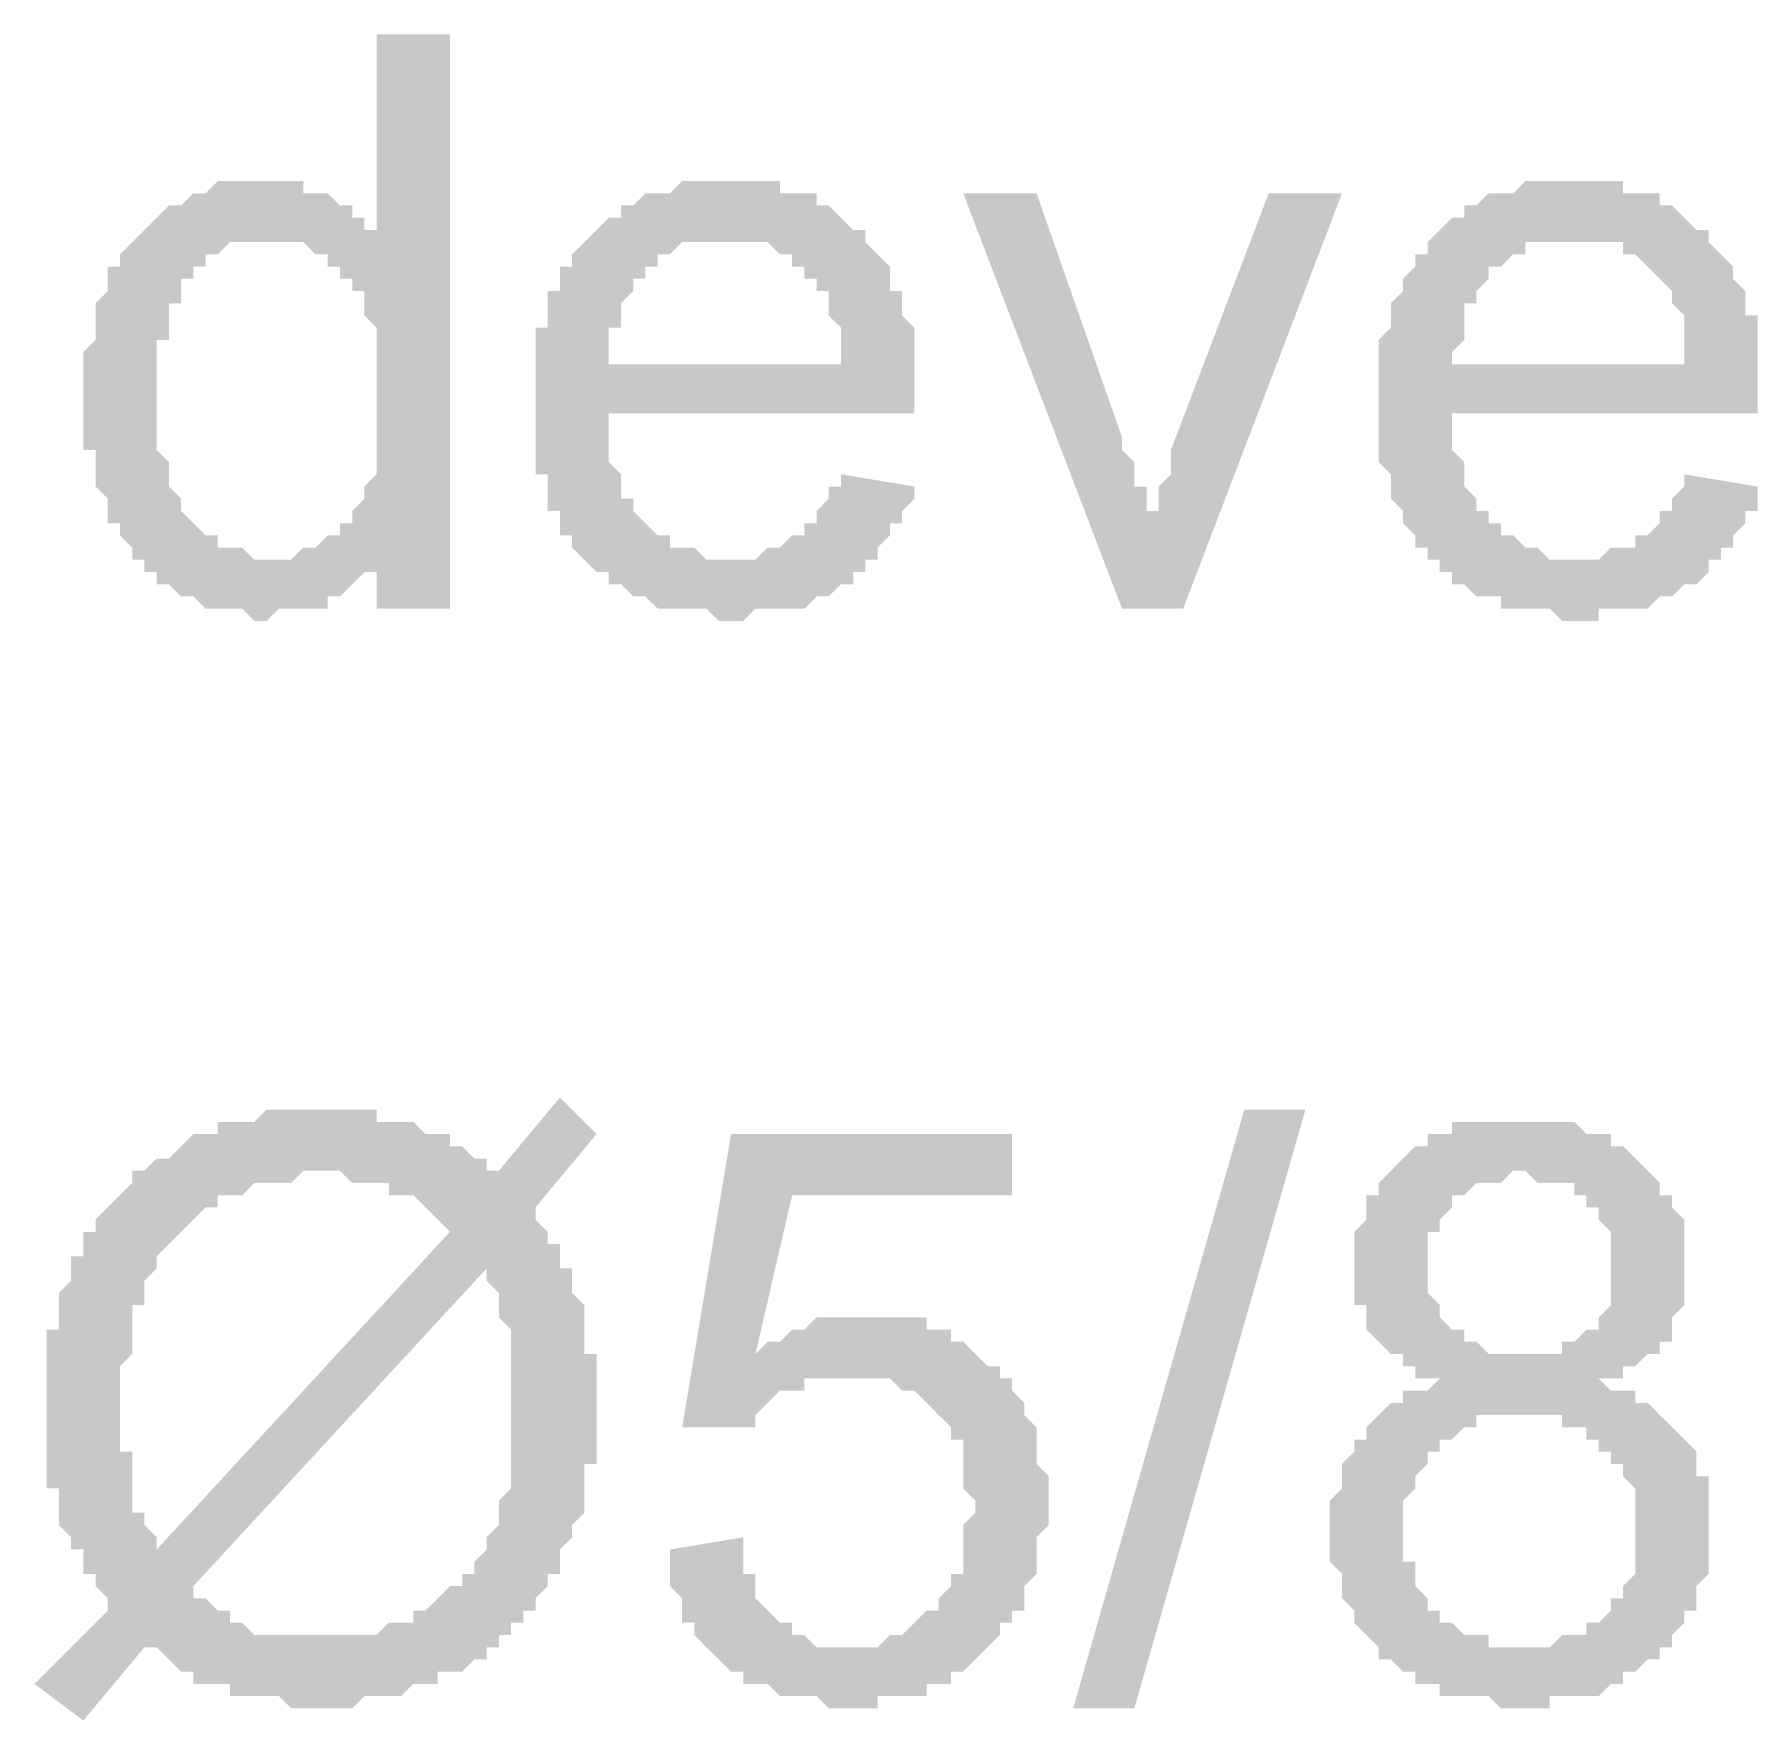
# Model space of a CAD drawing. Header units: millimetres. Extents: x 3949 to 6216, y -1987 to -943.
# Drawn here: x 4981 to 4987.88, y -1678.81 to -1672.07 of the extents above; entities that cross this region are included whole.
import ezdxf

# ---------------------------------------------------------------- set-up
doc = ezdxf.new("R2010")
doc.units = ezdxf.units.MM
doc.layers.add('PADRÃO DE ENTRADA', color=7, linetype='Continuous', lineweight=0)

msp = doc.modelspace()

# ---------------------------------------------------------------- hatches: boundary and pattern name
at = {"layer": 'PADRÃO DE ENTRADA', "transparency": 33554559}
h = msp.add_hatch(color=7, dxfattribs=at)
h.paths.add_polyline_path([(4982.3674, -1674.3641), (4982.3674, -1674.12), (4982.3674, -1674.1688), (4982.3674, -1674.2177), (4982.3186, -1674.2177), (4982.3186, -1674.2177), (4982.2697, -1674.2665), (4982.2697, -1674.2665), (4982.2209, -1674.3153), (4982.2209, -1674.3153), (4982.1721, -1674.3153), (4982.1721, -1674.3641), (4982.1233, -1674.3641), (4982.1233, -1674.3641), (4982.0745, -1674.3641), (4982.0256, -1674.3641), (4982.0256, -1674.3641), (4981.9768, -1674.3641), (4981.928, -1674.4129), (4981.928, -1674.4129), (4981.8792, -1674.4129), (4981.8304, -1674.3641), (4981.8304, -1674.3641), (4981.7815, -1674.3641), (4981.7815, -1674.3641), (4981.7327, -1674.3641), (4981.6839, -1674.3641), (4981.6839, -1674.3641), (4981.6351, -1674.3153), (4981.6351, -1674.3153), (4981.5863, -1674.3153), (4981.5374, -1674.2665), (4981.5374, -1674.2665), (4981.5374, -1674.2665), (4981.4886, -1674.2665), (4981.4886, -1674.2177), (4981.4398, -1674.2177), (4981.4398, -1674.1688), (4981.391, -1674.1688), (4981.391, -1674.12), (4981.391, -1674.12), (4981.3422, -1674.0712), (4981.3422, -1674.0712), (4981.3422, -1674.0224), (4981.2933, -1674.0224), (4981.2933, -1673.9736), (4981.2933, -1673.9247), (4981.2933, -1673.9247), (4981.2445, -1673.8759), (4981.2445, -1673.8759), (4981.2445, -1673.8271), (4981.2445, -1673.8271), (4981.2445, -1673.7783), (4981.2445, -1673.7294), (4981.1957, -1673.7294), (4981.1957, -1673.6806), (4981.1957, -1673.6318), (4981.1957, -1673.6318), (4981.1957, -1673.583), (4981.1957, -1673.5342), (4981.1957, -1673.5342), (4981.1957, -1673.4853), (4981.1957, -1673.4365), (4981.1957, -1673.4365), (4981.1957, -1673.3877), (4981.1957, -1673.3389), (4981.1957, -1673.3389), (4981.2445, -1673.2901), (4981.2445, -1673.2412), (4981.2445, -1673.2412), (4981.2445, -1673.1924), (4981.2445, -1673.1924), (4981.2445, -1673.1436), (4981.2933, -1673.0948), (4981.2933, -1673.0948), (4981.2933, -1673.0948), (4981.2933, -1673.046), (4981.2933, -1672.9971), (4981.3422, -1672.9971), (4981.3422, -1672.9483), (4981.3422, -1672.9483), (4981.391, -1672.8995), (4981.391, -1672.8995), (4981.4398, -1672.8507), (4981.4398, -1672.8507), (4981.4886, -1672.8019), (4981.4886, -1672.8019), (4981.5374, -1672.753), (4981.5374, -1672.753), (4981.5863, -1672.753), (4981.5863, -1672.753), (4981.6351, -1672.7042), (4981.6351, -1672.7042), (4981.6839, -1672.7042), (4981.6839, -1672.7042), (4981.7327, -1672.6554), (4981.7815, -1672.6554), (4981.7815, -1672.6554), (4981.8304, -1672.6554), (4981.8792, -1672.6554), (4981.8792, -1672.6554), (4981.928, -1672.6554), (4981.928, -1672.6554), (4981.9768, -1672.6554), (4982.0256, -1672.6554), (4982.0256, -1672.6554), (4982.0745, -1672.6554), (4982.0745, -1672.7042), (4982.1233, -1672.7042), (4982.1721, -1672.7042), (4982.1721, -1672.7042), (4982.2209, -1672.753), (4982.2209, -1672.753), (4982.2697, -1672.753), (4982.2697, -1672.8019), (4982.3186, -1672.8019), (4982.3186, -1672.8507), (4982.3674, -1672.8507), (4982.3674, -1672.8995), (4982.3674, -1672.8995), (4982.3674, -1672.0696), (4982.6603, -1672.0696), (4982.6603, -1674.3641)], flags=0)
h.paths.add_polyline_path([(4981.4886, -1673.5342), (4981.4886, -1673.583), (4981.4886, -1673.583), (4981.4886, -1673.6318), (4981.4886, -1673.6806), (4981.4886, -1673.7294), (4981.4886, -1673.7294), (4981.5374, -1673.7783), (4981.5374, -1673.7783), (4981.5374, -1673.8271), (4981.5374, -1673.8759), (4981.5374, -1673.8759), (4981.5863, -1673.9247), (4981.5863, -1673.9247), (4981.5863, -1673.9736), (4981.5863, -1673.9736), (4981.6351, -1674.0224), (4981.6351, -1674.0224), (4981.6351, -1674.0224), (4981.6839, -1674.0712), (4981.6839, -1674.0712), (4981.7327, -1674.0712), (4981.7327, -1674.12), (4981.7815, -1674.12), (4981.7815, -1674.12), (4981.8304, -1674.12), (4981.8792, -1674.1688), (4981.8792, -1674.1688), (4981.928, -1674.1688), (4981.928, -1674.1688), (4981.9768, -1674.1688), (4982.0256, -1674.1688), (4982.0256, -1674.1688), (4982.0745, -1674.12), (4982.0745, -1674.12), (4982.1233, -1674.12), (4982.1233, -1674.12), (4982.1721, -1674.0712), (4982.2209, -1674.0712), (4982.2209, -1674.0712), (4982.2209, -1674.0224), (4982.2697, -1674.0224), (4982.2697, -1673.9736), (4982.2697, -1673.9736), (4982.3186, -1673.9247), (4982.3186, -1673.9247), (4982.3186, -1673.8759), (4982.3186, -1673.8759), (4982.3674, -1673.8271), (4982.3674, -1673.8271), (4982.3674, -1673.7783), (4982.3674, -1673.7294), (4982.3674, -1673.7294), (4982.3674, -1673.6806), (4982.3674, -1673.6318), (4982.3674, -1673.583), (4982.3674, -1673.583), (4982.3674, -1673.5342), (4982.3674, -1673.4853), (4982.3674, -1673.4853), (4982.3674, -1673.4365), (4982.3674, -1673.3877), (4982.3674, -1673.3389), (4982.3674, -1673.3389), (4982.3674, -1673.2901), (4982.3674, -1673.2412), (4982.3674, -1673.2412), (4982.3186, -1673.1924), (4982.3186, -1673.1924), (4982.3186, -1673.1436), (4982.3186, -1673.1436), (4982.3186, -1673.0948), (4982.2697, -1673.0948), (4982.2697, -1673.046), (4982.2697, -1673.046), (4982.2209, -1673.046), (4982.2209, -1672.9971), (4982.1721, -1672.9971), (4982.1721, -1672.9483), (4982.1233, -1672.9483), (4982.1233, -1672.9483), (4982.0745, -1672.8995), (4982.0745, -1672.8995), (4982.0256, -1672.8995), (4981.9768, -1672.8995), (4981.9768, -1672.8995), (4981.928, -1672.8995), (4981.928, -1672.8995), (4981.8792, -1672.8995), (4981.8792, -1672.8995), (4981.8304, -1672.8995), (4981.8304, -1672.8995), (4981.7815, -1672.8995), (4981.7327, -1672.9483), (4981.7327, -1672.9483), (4981.6839, -1672.9483), (4981.6839, -1672.9971), (4981.6351, -1672.9971), (4981.6351, -1673.046), (4981.6351, -1673.046), (4981.5863, -1673.046), (4981.5863, -1673.0948), (4981.5863, -1673.0948), (4981.5863, -1673.1436), (4981.5374, -1673.1436), (4981.5374, -1673.1924), (4981.5374, -1673.1924), (4981.5374, -1673.2412), (4981.5374, -1673.2901), (4981.4886, -1673.2901), (4981.4886, -1673.3389), (4981.4886, -1673.3877), (4981.4886, -1673.3877), (4981.4886, -1673.4365), (4981.4886, -1673.4853), (4981.4886, -1673.5342), (4981.4886, -1673.5342)], flags=0)
h = msp.add_hatch(color=7, dxfattribs=at)
h.paths.add_polyline_path([(4984.2226, -1673.8271), (4984.5155, -1673.8759), (4984.5155, -1673.8759), (4984.5155, -1673.9247), (4984.4667, -1673.9736), (4984.4667, -1673.9736), (4984.4667, -1674.0224), (4984.4179, -1674.0224), (4984.4179, -1674.0712), (4984.4179, -1674.0712), (4984.369, -1674.12), (4984.369, -1674.12), (4984.369, -1674.1688), (4984.3202, -1674.1688), (4984.3202, -1674.2177), (4984.2714, -1674.2177), (4984.2714, -1674.2665), (4984.2714, -1674.2665), (4984.2226, -1674.2665), (4984.2226, -1674.2665), (4984.1737, -1674.3153), (4984.1737, -1674.3153), (4984.1249, -1674.3153), (4984.1249, -1674.3153), (4984.0761, -1674.3641), (4984.0273, -1674.3641), (4984.0273, -1674.3641), (4983.9785, -1674.3641), (4983.9296, -1674.3641), (4983.9296, -1674.3641), (4983.8808, -1674.3641), (4983.832, -1674.4129), (4983.832, -1674.4129), (4983.7832, -1674.4129), (4983.7832, -1674.4129), (4983.7344, -1674.4129), (4983.7344, -1674.4129), (4983.6855, -1674.3641), (4983.6367, -1674.3641), (4983.6367, -1674.3641), (4983.5879, -1674.3641), (4983.5391, -1674.3641), (4983.5391, -1674.3641), (4983.4903, -1674.3641), (4983.4414, -1674.3153), (4983.4414, -1674.3153), (4983.3926, -1674.3153), (4983.3926, -1674.3153), (4983.3438, -1674.2665), (4983.3438, -1674.2665), (4983.295, -1674.2665), (4983.295, -1674.2177), (4983.2462, -1674.2177), (4983.2462, -1674.2177), (4983.1973, -1674.1688), (4983.1973, -1674.1688), (4983.1973, -1674.1688), (4983.1485, -1674.12), (4983.1485, -1674.12), (4983.1485, -1674.0712), (4983.0997, -1674.0712), (4983.0997, -1674.0224), (4983.0997, -1674.0224), (4983.0997, -1673.9736), (4983.0509, -1673.9736), (4983.0509, -1673.9247), (4983.0509, -1673.8759), (4983.0509, -1673.8759), (4983.0509, -1673.8271), (4983.0021, -1673.8271), (4983.0021, -1673.7783), (4983.0021, -1673.7294), (4983.0021, -1673.7294), (4983.0021, -1673.6806), (4983.0021, -1673.6318), (4983.0021, -1673.583), (4983.0021, -1673.583), (4983.0021, -1673.5342), (4983.0021, -1673.4853), (4983.0021, -1673.4853), (4983.0021, -1673.4365), (4983.0021, -1673.3877), (4983.0021, -1673.3389), (4983.0021, -1673.3389), (4983.0021, -1673.2901), (4983.0021, -1673.2412), (4983.0509, -1673.2412), (4983.0509, -1673.1924), (4983.0509, -1673.1924), (4983.0509, -1673.1436), (4983.0509, -1673.0948), (4983.0997, -1673.0948), (4983.0997, -1673.046), (4983.0997, -1673.046), (4983.0997, -1672.9971), (4983.1485, -1672.9971), (4983.1485, -1672.9483), (4983.1485, -1672.9483), (4983.1973, -1672.8995), (4983.1973, -1672.8995), (4983.1973, -1672.8995), (4983.2462, -1672.8507), (4983.2462, -1672.8507), (4983.295, -1672.8019), (4983.295, -1672.8019), (4983.3438, -1672.8019), (4983.3438, -1672.753), (4983.3926, -1672.753), (4983.3926, -1672.753), (4983.4414, -1672.7042), (4983.4414, -1672.7042), (4983.4903, -1672.7042), (4983.4903, -1672.7042), (4983.5391, -1672.7042), (4983.5879, -1672.6554), (4983.5879, -1672.6554), (4983.6367, -1672.6554), (4983.6855, -1672.6554), (4983.6855, -1672.6554), (4983.7344, -1672.6554), (4983.7832, -1672.6554), (4983.7832, -1672.6554), (4983.7832, -1672.6554), (4983.832, -1672.6554), (4983.8808, -1672.6554), (4983.8808, -1672.6554), (4983.9296, -1672.6554), (4983.9785, -1672.6554), (4983.9785, -1672.7042), (4984.0273, -1672.7042), (4984.0273, -1672.7042), (4984.0761, -1672.7042), (4984.1249, -1672.7042), (4984.1249, -1672.753), (4984.1737, -1672.753), (4984.1737, -1672.753), (4984.2226, -1672.8019), (4984.2226, -1672.8019), (4984.2714, -1672.8507), (4984.2714, -1672.8507), (4984.3202, -1672.8507), (4984.3202, -1672.8995), (4984.3202, -1672.8995), (4984.369, -1672.9483), (4984.369, -1672.9483), (4984.369, -1672.9483), (4984.4179, -1672.9971), (4984.4179, -1672.9971), (4984.4179, -1673.046), (4984.4179, -1673.0948), (4984.4667, -1673.0948), (4984.4667, -1673.1436), (4984.4667, -1673.1436), (4984.4667, -1673.1924), (4984.4667, -1673.1924), (4984.5155, -1673.2412), (4984.5155, -1673.2901), (4984.5155, -1673.2901), (4984.5155, -1673.3389), (4984.5155, -1673.3877), (4984.5155, -1673.4365), (4984.5155, -1673.4365), (4984.5155, -1673.4853), (4984.5155, -1673.5342), (4984.5155, -1673.5342), (4984.5155, -1673.583), (4984.5155, -1673.583), (4983.295, -1673.583), (4983.295, -1673.6318), (4983.295, -1673.6806), (4983.295, -1673.6806), (4983.295, -1673.7294), (4983.295, -1673.7783), (4983.295, -1673.7783), (4983.3438, -1673.8271), (4983.3438, -1673.8759), (4983.3438, -1673.8759), (4983.3438, -1673.9247), (4983.3926, -1673.9247), (4983.3926, -1673.9736), (4983.3926, -1673.9736), (4983.4414, -1674.0224), (4983.4414, -1674.0224), (4983.4414, -1674.0224), (4983.4903, -1674.0712), (4983.4903, -1674.0712), (4983.5391, -1674.0712), (4983.5391, -1674.12), (4983.5879, -1674.12), (4983.6367, -1674.12), (4983.6367, -1674.12), (4983.6855, -1674.1688), (4983.6855, -1674.1688), (4983.7344, -1674.1688), (4983.7832, -1674.1688), (4983.7832, -1674.1688), (4983.832, -1674.1688), (4983.832, -1674.1688), (4983.8808, -1674.1688), (4983.9296, -1674.12), (4983.9296, -1674.12), (4983.9785, -1674.12), (4983.9785, -1674.12), (4984.0273, -1674.0712), (4984.0273, -1674.0712), (4984.0761, -1674.0712), (4984.0761, -1674.0224), (4984.1249, -1674.0224), (4984.1249, -1673.9736), (4984.1249, -1673.9736), (4984.1737, -1673.9247), (4984.1737, -1673.9247), (4984.1737, -1673.8759), (4984.2226, -1673.8759), (4984.2226, -1673.8271), (4984.2226, -1673.8271)], flags=0)
h.paths.add_polyline_path([(4983.295, -1673.3877), (4984.2226, -1673.3877), (4984.2226, -1673.3389), (4984.2226, -1673.2901), (4984.2226, -1673.2412), (4984.2226, -1673.2412), (4984.1737, -1673.1924), (4984.1737, -1673.1436), (4984.1737, -1673.1436), (4984.1737, -1673.0948), (4984.1249, -1673.0948), (4984.1249, -1673.046), (4984.1249, -1673.046), (4984.0761, -1673.046), (4984.0761, -1672.9971), (4984.0273, -1672.9971), (4984.0273, -1672.9483), (4983.9785, -1672.9483), (4983.9785, -1672.9483), (4983.9296, -1672.8995), (4983.9296, -1672.8995), (4983.8808, -1672.8995), (4983.8808, -1672.8995), (4983.832, -1672.8995), (4983.7832, -1672.8995), (4983.7832, -1672.8995), (4983.7344, -1672.8995), (4983.6855, -1672.8995), (4983.6855, -1672.8995), (4983.6367, -1672.8995), (4983.6367, -1672.8995), (4983.5879, -1672.8995), (4983.5391, -1672.9483), (4983.5391, -1672.9483), (4983.4903, -1672.9483), (4983.4903, -1672.9971), (4983.4414, -1672.9971), (4983.4414, -1672.9971), (4983.4414, -1673.046), (4983.3926, -1673.046), (4983.3926, -1673.0948), (4983.3926, -1673.0948), (4983.3438, -1673.1436), (4983.3438, -1673.1436), (4983.3438, -1673.1924), (4983.3438, -1673.2412), (4983.295, -1673.2412), (4983.295, -1673.2901), (4983.295, -1673.3389), (4983.295, -1673.3389), (4983.295, -1673.3877)], flags=0)
h = msp.add_hatch(color=7, dxfattribs=at)
h.paths.add_polyline_path([(4987.5912, -1673.8271), (4987.8841, -1673.8759), (4987.8841, -1673.8759), (4987.8841, -1673.9247), (4987.8841, -1673.9736), (4987.8353, -1673.9736), (4987.8353, -1674.0224), (4987.8353, -1674.0224), (4987.7865, -1674.0712), (4987.7865, -1674.0712), (4987.7865, -1674.12), (4987.7376, -1674.12), (4987.7376, -1674.1688), (4987.6888, -1674.1688), (4987.6888, -1674.2177), (4987.6888, -1674.2177), (4987.64, -1674.2665), (4987.64, -1674.2665), (4987.5912, -1674.2665), (4987.5912, -1674.2665), (4987.5424, -1674.3153), (4987.5424, -1674.3153), (4987.4935, -1674.3153), (4987.4935, -1674.3153), (4987.4447, -1674.3641), (4987.4447, -1674.3641), (4987.3959, -1674.3641), (4987.3471, -1674.3641), (4987.3471, -1674.3641), (4987.2983, -1674.3641), (4987.2494, -1674.3641), (4987.2494, -1674.4129), (4987.2006, -1674.4129), (4987.1518, -1674.4129), (4987.1518, -1674.4129), (4987.1518, -1674.4129), (4987.103, -1674.4129), (4987.0542, -1674.3641), (4987.0053, -1674.3641), (4987.0053, -1674.3641), (4986.9565, -1674.3641), (4986.9077, -1674.3641), (4986.9077, -1674.3641), (4986.8589, -1674.3641), (4986.8589, -1674.3153), (4986.8101, -1674.3153), (4986.8101, -1674.3153), (4986.7612, -1674.3153), (4986.7124, -1674.2665), (4986.7124, -1674.2665), (4986.6636, -1674.2665), (4986.6636, -1674.2177), (4986.6636, -1674.2177), (4986.6148, -1674.2177), (4986.6148, -1674.1688), (4986.566, -1674.1688), (4986.566, -1674.1688), (4986.566, -1674.12), (4986.5171, -1674.12), (4986.5171, -1674.0712), (4986.5171, -1674.0712), (4986.4683, -1674.0224), (4986.4683, -1674.0224), (4986.4683, -1673.9736), (4986.4683, -1673.9736), (4986.4195, -1673.9247), (4986.4195, -1673.8759), (4986.4195, -1673.8759), (4986.4195, -1673.8271), (4986.4195, -1673.8271), (4986.3707, -1673.7783), (4986.3707, -1673.7294), (4986.3707, -1673.7294), (4986.3707, -1673.6806), (4986.3707, -1673.6318), (4986.3707, -1673.583), (4986.3707, -1673.583), (4986.3707, -1673.5342), (4986.3707, -1673.4853), (4986.3707, -1673.4853), (4986.3707, -1673.4365), (4986.3707, -1673.3877), (4986.3707, -1673.3389), (4986.3707, -1673.3389), (4986.3707, -1673.2901), (4986.4195, -1673.2412), (4986.4195, -1673.2412), (4986.4195, -1673.1924), (4986.4195, -1673.1924), (4986.4195, -1673.1436), (4986.4683, -1673.0948), (4986.4683, -1673.0948), (4986.4683, -1673.046), (4986.4683, -1673.046), (4986.5171, -1672.9971), (4986.5171, -1672.9971), (4986.5171, -1672.9483), (4986.566, -1672.9483), (4986.566, -1672.8995), (4986.566, -1672.8995), (4986.566, -1672.8995), (4986.6148, -1672.8507), (4986.6148, -1672.8507), (4986.6636, -1672.8019), (4986.6636, -1672.8019), (4986.7124, -1672.8019), (4986.7124, -1672.753), (4986.7612, -1672.753), (4986.7612, -1672.753), (4986.8101, -1672.7042), (4986.8589, -1672.7042), (4986.8589, -1672.7042), (4986.9077, -1672.7042), (4986.9077, -1672.7042), (4986.9565, -1672.6554), (4987.0053, -1672.6554), (4987.0053, -1672.6554), (4987.0542, -1672.6554), (4987.103, -1672.6554), (4987.103, -1672.6554), (4987.1518, -1672.6554), (4987.1518, -1672.6554), (4987.2006, -1672.6554), (4987.2006, -1672.6554), (4987.2494, -1672.6554), (4987.2983, -1672.6554), (4987.2983, -1672.6554), (4987.3471, -1672.6554), (4987.3471, -1672.7042), (4987.3959, -1672.7042), (4987.4447, -1672.7042), (4987.4447, -1672.7042), (4987.4935, -1672.7042), (4987.4935, -1672.753), (4987.5424, -1672.753), (4987.5424, -1672.753), (4987.5912, -1672.8019), (4987.5912, -1672.8019), (4987.64, -1672.8507), (4987.64, -1672.8507), (4987.6888, -1672.8507), (4987.6888, -1672.8995), (4987.6888, -1672.8995), (4987.7376, -1672.9483), (4987.7376, -1672.9483), (4987.7376, -1672.9483), (4987.7865, -1672.9971), (4987.7865, -1672.9971), (4987.7865, -1673.046), (4987.8353, -1673.0948), (4987.8353, -1673.0948), (4987.8353, -1673.1436), (4987.8353, -1673.1436), (4987.8353, -1673.1924), (4987.8841, -1673.1924), (4987.8841, -1673.2412), (4987.8841, -1673.2901), (4987.8841, -1673.2901), (4987.8841, -1673.3389), (4987.8841, -1673.3877), (4987.8841, -1673.4365), (4987.8841, -1673.4365), (4987.8841, -1673.4853), (4987.8841, -1673.5342), (4987.8841, -1673.5342), (4987.8841, -1673.583), (4987.8841, -1673.583), (4986.6636, -1673.583), (4986.6636, -1673.6318), (4986.6636, -1673.6806), (4986.6636, -1673.6806), (4986.6636, -1673.7294), (4986.7124, -1673.7783), (4986.7124, -1673.7783), (4986.7124, -1673.8271), (4986.7124, -1673.8759), (4986.7124, -1673.8759), (4986.7612, -1673.9247), (4986.7612, -1673.9247), (4986.7612, -1673.9736), (4986.8101, -1673.9736), (4986.8101, -1674.0224), (4986.8101, -1674.0224), (4986.8589, -1674.0224), (4986.8589, -1674.0712), (4986.9077, -1674.0712), (4986.9077, -1674.0712), (4986.9565, -1674.12), (4986.9565, -1674.12), (4987.0053, -1674.12), (4987.0053, -1674.12), (4987.0542, -1674.1688), (4987.103, -1674.1688), (4987.103, -1674.1688), (4987.1518, -1674.1688), (4987.1518, -1674.1688), (4987.2006, -1674.1688), (4987.2494, -1674.1688), (4987.2494, -1674.1688), (4987.2983, -1674.12), (4987.3471, -1674.12), (4987.3471, -1674.12), (4987.3959, -1674.12), (4987.3959, -1674.0712), (4987.4447, -1674.0712), (4987.4447, -1674.0712), (4987.4935, -1674.0224), (4987.4935, -1674.0224), (4987.4935, -1673.9736), (4987.5424, -1673.9736), (4987.5424, -1673.9247), (4987.5424, -1673.9247), (4987.5912, -1673.8759), (4987.5912, -1673.8759), (4987.5912, -1673.8271), (4987.5912, -1673.8271)], flags=0)
h.paths.add_polyline_path([(4986.6636, -1673.3877), (4987.5912, -1673.3877), (4987.5912, -1673.3389), (4987.5912, -1673.2901), (4987.5912, -1673.2412), (4987.5912, -1673.2412), (4987.5912, -1673.1924), (4987.5424, -1673.1436), (4987.5424, -1673.1436), (4987.5424, -1673.0948), (4987.5424, -1673.0948), (4987.4935, -1673.046), (4987.4935, -1673.046), (4987.4935, -1673.046), (4987.4447, -1672.9971), (4987.4447, -1672.9971), (4987.3959, -1672.9483), (4987.3959, -1672.9483), (4987.3471, -1672.9483), (4987.3471, -1672.8995), (4987.2983, -1672.8995), (4987.2494, -1672.8995), (4987.2494, -1672.8995), (4987.2006, -1672.8995), (4987.2006, -1672.8995), (4987.1518, -1672.8995), (4987.103, -1672.8995), (4987.103, -1672.8995), (4987.0542, -1672.8995), (4987.0053, -1672.8995), (4987.0053, -1672.8995), (4986.9565, -1672.8995), (4986.9565, -1672.9483), (4986.9077, -1672.9483), (4986.9077, -1672.9483), (4986.8589, -1672.9971), (4986.8589, -1672.9971), (4986.8101, -1672.9971), (4986.8101, -1673.046), (4986.8101, -1673.046), (4986.7612, -1673.0948), (4986.7612, -1673.0948), (4986.7612, -1673.1436), (4986.7124, -1673.1436), (4986.7124, -1673.1924), (4986.7124, -1673.2412), (4986.7124, -1673.2412), (4986.7124, -1673.2901), (4986.6636, -1673.3389), (4986.6636, -1673.3389), (4986.6636, -1673.3877)], flags=0)
for points in [[(4985.3454, -1674.3641), (4984.7108, -1672.7042), (4985.0037, -1672.7042), (4985.3454, -1673.6806), (4985.3454, -1673.7294), (4985.3454, -1673.7294), (4985.3943, -1673.7783), (4985.3943, -1673.8271), (4985.3943, -1673.8271), (4985.3943, -1673.8759), (4985.4431, -1673.8759), (4985.4431, -1673.9247), (4985.4431, -1673.9736), (4985.4431, -1673.9736), (4985.4431, -1674.0224), (4985.4431, -1673.9736), (4985.4919, -1673.9736), (4985.4919, -1673.9247), (4985.4919, -1673.9247), (4985.4919, -1673.8759), (4985.4919, -1673.8759), (4985.5407, -1673.8271), (4985.5407, -1673.7783), (4985.5407, -1673.7783), (4985.5407, -1673.7294), (4985.5407, -1673.7294), (4985.9313, -1672.7042), (4986.2242, -1672.7042), (4985.5895, -1674.3641)], [(4983.5391, -1678.1233), (4983.832, -1678.0745), (4983.832, -1678.1233), (4983.832, -1678.1721), (4983.832, -1678.1721), (4983.832, -1678.2209), (4983.8808, -1678.2209), (4983.8808, -1678.2698), (4983.8808, -1678.3186), (4983.8808, -1678.3186), (4983.9296, -1678.3674), (4983.9296, -1678.3674), (4983.9296, -1678.3674), (4983.9785, -1678.4162), (4983.9785, -1678.4162), (4984.0273, -1678.4162), (4984.0273, -1678.465), (4984.0761, -1678.465), (4984.0761, -1678.465), (4984.1249, -1678.5139), (4984.1737, -1678.5139), (4984.1737, -1678.5139), (4984.2226, -1678.5139), (4984.2714, -1678.5139), (4984.2714, -1678.5139), (4984.2714, -1678.5139), (4984.3202, -1678.5139), (4984.369, -1678.5139), (4984.369, -1678.5139), (4984.4179, -1678.465), (4984.4179, -1678.465), (4984.4667, -1678.465), (4984.4667, -1678.465), (4984.5155, -1678.4162), (4984.5155, -1678.4162), (4984.5643, -1678.3674), (4984.5643, -1678.3674), (4984.6131, -1678.3674), (4984.6131, -1678.3186), (4984.6131, -1678.3186), (4984.662, -1678.2698), (4984.662, -1678.2698), (4984.662, -1678.2209), (4984.7108, -1678.2209), (4984.7108, -1678.1721), (4984.7108, -1678.1721), (4984.7108, -1678.1233), (4984.7108, -1678.0745), (4984.7108, -1678.0745), (4984.7108, -1678.0257), (4984.7596, -1677.9768), (4984.7596, -1677.928), (4984.7596, -1677.928), (4984.7596, -1677.928), (4984.7108, -1677.8792), (4984.7108, -1677.8304), (4984.7108, -1677.8304), (4984.7108, -1677.7815), (4984.7108, -1677.7327), (4984.7108, -1677.7327), (4984.7108, -1677.6839), (4984.662, -1677.6839), (4984.662, -1677.6351), (4984.662, -1677.6351), (4984.6131, -1677.5863), (4984.6131, -1677.5863), (4984.6131, -1677.5863), (4984.5643, -1677.5374), (4984.5643, -1677.5374), (4984.5155, -1677.4886), (4984.5155, -1677.4886), (4984.4667, -1677.4886), (4984.4667, -1677.4886), (4984.4179, -1677.4398), (4984.4179, -1677.4398), (4984.369, -1677.4398), (4984.3202, -1677.4398), (4984.3202, -1677.4398), (4984.2714, -1677.4398), (4984.2714, -1677.4398), (4984.2226, -1677.4398), (4984.1737, -1677.4398), (4984.1737, -1677.4398), (4984.1249, -1677.4398), (4984.0761, -1677.4398), (4984.0761, -1677.4886), (4984.0273, -1677.4886), (4984.0273, -1677.4886), (4984.0273, -1677.4886), (4983.9785, -1677.4886), (4983.9296, -1677.5374), (4983.9296, -1677.5374), (4983.8808, -1677.5863), (4983.8808, -1677.5863), (4983.8808, -1677.6351), (4983.832, -1677.6351), (4983.832, -1677.6351), (4983.5879, -1677.6351), (4983.7832, -1676.4634), (4984.9061, -1676.4634), (4984.9061, -1676.7075), (4984.0273, -1676.7075), (4983.8808, -1677.3422), (4983.9296, -1677.2933), (4983.9296, -1677.2933), (4983.9785, -1677.2933), (4984.0273, -1677.2445), (4984.0273, -1677.2445), (4984.0761, -1677.2445), (4984.0761, -1677.2445), (4984.1249, -1677.1957), (4984.1737, -1677.1957), (4984.1737, -1677.1957), (4984.2226, -1677.1957), (4984.2226, -1677.1957), (4984.2714, -1677.1957), (4984.3202, -1677.1957), (4984.3202, -1677.1957), (4984.369, -1677.1957), (4984.369, -1677.1957), (4984.4179, -1677.1957), (4984.4667, -1677.1957), (4984.4667, -1677.1957), (4984.5155, -1677.1957), (4984.5643, -1677.1957), (4984.5643, -1677.2445), (4984.6131, -1677.2445), (4984.6131, -1677.2445), (4984.662, -1677.2445), (4984.662, -1677.2933), (4984.7108, -1677.2933), (4984.7108, -1677.2933), (4984.7596, -1677.3422), (4984.7596, -1677.3422), (4984.8084, -1677.391), (4984.8084, -1677.391), (4984.8084, -1677.391), (4984.8572, -1677.391), (4984.8572, -1677.4398), (4984.9061, -1677.4398), (4984.9061, -1677.4886), (4984.9061, -1677.4886), (4984.9549, -1677.5374), (4984.9549, -1677.5374), (4984.9549, -1677.5863), (4985.0037, -1677.6351), (4985.0037, -1677.6351), (4985.0037, -1677.6839), (4985.0037, -1677.6839), (4985.0037, -1677.7327), (4985.0037, -1677.7815), (4985.0037, -1677.7815), (4985.0525, -1677.8304), (4985.0525, -1677.8792), (4985.0525, -1677.8792), (4985.0525, -1677.928), (4985.0525, -1677.9768), (4985.0525, -1677.9768), (4985.0525, -1678.0257), (4985.0037, -1678.0745), (4985.0037, -1678.0745), (4985.0037, -1678.1233), (4985.0037, -1678.1721), (4985.0037, -1678.1721), (4985.0037, -1678.2209), (4985.0037, -1678.2209), (4984.9549, -1678.2698), (4984.9549, -1678.3186), (4984.9549, -1678.3186), (4984.9549, -1678.3674), (4984.9061, -1678.3674), (4984.9061, -1678.4162), (4984.8572, -1678.4162), (4984.8572, -1678.465), (4984.8572, -1678.465), (4984.8572, -1678.465), (4984.8084, -1678.5139), (4984.8084, -1678.5139), (4984.7596, -1678.5627), (4984.7596, -1678.5627), (4984.7108, -1678.6115), (4984.7108, -1678.6115), (4984.662, -1678.6115), (4984.662, -1678.6603), (4984.6131, -1678.6603), (4984.6131, -1678.6603), (4984.5643, -1678.6603), (4984.5643, -1678.7091), (4984.5155, -1678.7091), (4984.4667, -1678.7091), (4984.4667, -1678.7091), (4984.4179, -1678.7091), (4984.369, -1678.7091), (4984.369, -1678.758), (4984.3202, -1678.758), (4984.2714, -1678.758), (4984.2714, -1678.758), (4984.2714, -1678.758), (4984.2226, -1678.758), (4984.1737, -1678.758), (4984.1737, -1678.758), (4984.1249, -1678.7091), (4984.0761, -1678.7091), (4984.0761, -1678.7091), (4984.0273, -1678.7091), (4983.9785, -1678.7091), (4983.9785, -1678.7091), (4983.9296, -1678.6603), (4983.9296, -1678.6603), (4983.8808, -1678.6603), (4983.832, -1678.6603), (4983.832, -1678.6115), (4983.7832, -1678.6115), (4983.7832, -1678.6115), (4983.7344, -1678.5627), (4983.7344, -1678.5627), (4983.7344, -1678.5627), (4983.6855, -1678.5139), (4983.6855, -1678.5139), (4983.6367, -1678.465), (4983.6367, -1678.465), (4983.6367, -1678.4162), (4983.5879, -1678.4162), (4983.5879, -1678.3674), (4983.5879, -1678.3674), (4983.5879, -1678.3186), (4983.5391, -1678.2698), (4983.5391, -1678.2698), (4983.5391, -1678.2209), (4983.5391, -1678.2209), (4983.5391, -1678.1721), (4983.5391, -1678.1233), (4983.5391, -1678.1233)]]:
    msp.add_hatch(color=7, dxfattribs=at).paths.add_polyline_path(points)
h = msp.add_hatch(color=7, dxfattribs=at)
h.paths.add_polyline_path([(4982.8556, -1676.6099), (4983.0997, -1676.3169), (4983.2462, -1676.4634), (4983.0021, -1676.7563), (4983.0021, -1676.8051), (4983.0509, -1676.854), (4983.0509, -1676.854), (4983.0509, -1676.9028), (4983.0997, -1676.9028), (4983.0997, -1676.9516), (4983.0997, -1677.0004), (4983.1485, -1677.0004), (4983.1485, -1677.0492), (4983.1485, -1677.0492), (4983.1485, -1677.0981), (4983.1485, -1677.0981), (4983.1485, -1677.0981), (4983.1973, -1677.1469), (4983.1973, -1677.1957), (4983.1973, -1677.1957), (4983.1973, -1677.2445), (4983.1973, -1677.2445), (4983.1973, -1677.2933), (4983.1973, -1677.3422), (4983.2462, -1677.3422), (4983.2462, -1677.391), (4983.2462, -1677.4398), (4983.2462, -1677.4398), (4983.2462, -1677.4886), (4983.2462, -1677.5374), (4983.2462, -1677.5374), (4983.2462, -1677.5863), (4983.2462, -1677.6351), (4983.2462, -1677.6839), (4983.2462, -1677.6839), (4983.2462, -1677.7327), (4983.2462, -1677.7815), (4983.1973, -1677.7815), (4983.1973, -1677.8304), (4983.1973, -1677.8304), (4983.1973, -1677.8792), (4983.1973, -1677.928), (4983.1973, -1677.928), (4983.1973, -1677.9768), (4983.1485, -1678.0257), (4983.1485, -1678.0257), (4983.1485, -1678.0745), (4983.1485, -1678.0745), (4983.0997, -1678.1233), (4983.0997, -1678.1233), (4983.0997, -1678.1721), (4983.0997, -1678.1721), (4983.0997, -1678.2209), (4983.0509, -1678.2209), (4983.0509, -1678.2698), (4983.0021, -1678.3186), (4983.0021, -1678.3186), (4983.0021, -1678.3674), (4982.9532, -1678.3674), (4982.9532, -1678.4162), (4982.9044, -1678.4162), (4982.9044, -1678.465), (4982.9044, -1678.465), (4982.8556, -1678.465), (4982.8556, -1678.5139), (4982.8068, -1678.5139), (4982.8068, -1678.5627), (4982.758, -1678.5627), (4982.758, -1678.5627), (4982.7091, -1678.6115), (4982.7091, -1678.6115), (4982.6603, -1678.6115), (4982.6115, -1678.6115), (4982.6115, -1678.6603), (4982.5627, -1678.6603), (4982.5627, -1678.6603), (4982.5139, -1678.6603), (4982.465, -1678.7091), (4982.465, -1678.7091), (4982.4162, -1678.7091), (4982.4162, -1678.7091), (4982.3674, -1678.7091), (4982.3186, -1678.7091), (4982.3186, -1678.7091), (4982.2697, -1678.758), (4982.2209, -1678.758), (4982.2209, -1678.758), (4982.1721, -1678.758), (4982.1233, -1678.758), (4982.1233, -1678.758), (4982.0745, -1678.758), (4982.0256, -1678.758), (4982.0256, -1678.758), (4981.9768, -1678.7091), (4981.928, -1678.7091), (4981.928, -1678.7091), (4981.8792, -1678.7091), (4981.8792, -1678.7091), (4981.8304, -1678.7091), (4981.7815, -1678.7091), (4981.7815, -1678.6603), (4981.7327, -1678.6603), (4981.7327, -1678.6603), (4981.6839, -1678.6603), (4981.6839, -1678.6603), (4981.6351, -1678.6603), (4981.6351, -1678.6115), (4981.5863, -1678.6115), (4981.5863, -1678.6115), (4981.5374, -1678.5627), (4981.5374, -1678.5627), (4981.4886, -1678.5139), (4981.4398, -1678.5139), (4981.4398, -1678.5139), (4981.1957, -1678.8068), (4981.0004, -1678.6603), (4981.2933, -1678.3674), (4981.2933, -1678.3186), (4981.2445, -1678.2698), (4981.2445, -1678.2698), (4981.2445, -1678.2209), (4981.1957, -1678.2209), (4981.1957, -1678.1721), (4981.1957, -1678.1233), (4981.1469, -1678.1233), (4981.1469, -1678.0745), (4981.1469, -1678.0745), (4981.0981, -1678.0257), (4981.0981, -1678.0257), (4981.0981, -1677.9768), (4981.0981, -1677.9768), (4981.0981, -1677.9768), (4981.0981, -1677.928), (4981.0981, -1677.8792), (4981.0492, -1677.8792), (4981.0492, -1677.8304), (4981.0492, -1677.8304), (4981.0492, -1677.7815), (4981.0492, -1677.7327), (4981.0492, -1677.7327), (4981.0492, -1677.6839), (4981.0492, -1677.6351), (4981.0492, -1677.6351), (4981.0492, -1677.5863), (4981.0492, -1677.5374), (4981.0492, -1677.5374), (4981.0492, -1677.4886), (4981.0492, -1677.4398), (4981.0492, -1677.4398), (4981.0492, -1677.391), (4981.0492, -1677.3422), (4981.0492, -1677.3422), (4981.0492, -1677.2933), (4981.0492, -1677.2445), (4981.0981, -1677.2445), (4981.0981, -1677.1957), (4981.0981, -1677.1957), (4981.0981, -1677.1469), (4981.0981, -1677.0981), (4981.0981, -1677.0981), (4981.1469, -1677.0492), (4981.1469, -1677.0492), (4981.1469, -1677.0004), (4981.1469, -1676.9516), (4981.1957, -1676.9516), (4981.1957, -1676.9516), (4981.1957, -1676.9028), (4981.1957, -1676.854), (4981.2445, -1676.854), (4981.2445, -1676.8051), (4981.2445, -1676.8051), (4981.2933, -1676.7563), (4981.2933, -1676.7563), (4981.3422, -1676.7075), (4981.3422, -1676.7075), (4981.391, -1676.6587), (4981.391, -1676.6587), (4981.391, -1676.6099), (4981.4398, -1676.6099), (4981.4398, -1676.6099), (4981.4886, -1676.561), (4981.5374, -1676.561), (4981.5374, -1676.561), (4981.5863, -1676.5122), (4981.5863, -1676.5122), (4981.5863, -1676.5122), (4981.6351, -1676.4634), (4981.6839, -1676.4634), (4981.6839, -1676.4634), (4981.7327, -1676.4634), (4981.7327, -1676.4146), (4981.7815, -1676.4146), (4981.8304, -1676.4146), (4981.8304, -1676.4146), (4981.8792, -1676.4146), (4981.8792, -1676.4146), (4981.928, -1676.3658), (4981.9768, -1676.3658), (4981.9768, -1676.3658), (4982.0256, -1676.3658), (4982.0745, -1676.3658), (4982.0745, -1676.3658), (4982.1233, -1676.3658), (4982.1233, -1676.3658), (4982.1721, -1676.3658), (4982.2209, -1676.3658), (4982.2697, -1676.3658), (4982.2697, -1676.3658), (4982.3186, -1676.3658), (4982.3674, -1676.3658), (4982.3674, -1676.4146), (4982.4162, -1676.4146), (4982.4162, -1676.4146), (4982.465, -1676.4146), (4982.5139, -1676.4146), (4982.5139, -1676.4146), (4982.5139, -1676.4146), (4982.5627, -1676.4634), (4982.6115, -1676.4634), (4982.6115, -1676.4634), (4982.6603, -1676.4634), (4982.6603, -1676.5122), (4982.7091, -1676.5122), (4982.7091, -1676.5122), (4982.758, -1676.561), (4982.8068, -1676.561), (4982.8068, -1676.6099), (4982.8556, -1676.6099), (4982.8556, -1676.6099)], flags=0)
h.paths.add_polyline_path([(4982.6603, -1676.854), (4982.6115, -1676.8051), (4982.6115, -1676.8051), (4982.5627, -1676.7563), (4982.5627, -1676.7563), (4982.5139, -1676.7075), (4982.465, -1676.7075), (4982.465, -1676.7075), (4982.4162, -1676.7075), (4982.4162, -1676.6587), (4982.4162, -1676.6587), (4982.3674, -1676.6587), (4982.3674, -1676.6587), (4982.3186, -1676.6587), (4982.2697, -1676.6587), (4982.2697, -1676.6587), (4982.2209, -1676.6099), (4982.1721, -1676.6099), (4982.1721, -1676.6099), (4982.1233, -1676.6099), (4982.1233, -1676.6099), (4982.0745, -1676.6099), (4982.0256, -1676.6587), (4982.0256, -1676.6587), (4981.9768, -1676.6587), (4981.928, -1676.6587), (4981.928, -1676.6587), (4981.8792, -1676.6587), (4981.8792, -1676.6587), (4981.8304, -1676.7075), (4981.8304, -1676.7075), (4981.7815, -1676.7075), (4981.7327, -1676.7075), (4981.7327, -1676.7563), (4981.6839, -1676.7563), (4981.6839, -1676.7563), (4981.6351, -1676.8051), (4981.6351, -1676.8051), (4981.5863, -1676.854), (4981.5863, -1676.854), (4981.5863, -1676.854), (4981.5374, -1676.9028), (4981.5374, -1676.9028), (4981.5374, -1676.9028), (4981.4886, -1676.9516), (4981.4886, -1676.9516), (4981.4886, -1677.0004), (4981.4886, -1677.0004), (4981.4398, -1677.0492), (4981.4398, -1677.0492), (4981.4398, -1677.0981), (4981.4398, -1677.1469), (4981.391, -1677.1469), (4981.391, -1677.1957), (4981.391, -1677.1957), (4981.391, -1677.2445), (4981.391, -1677.2933), (4981.391, -1677.2933), (4981.391, -1677.3422), (4981.3422, -1677.391), (4981.3422, -1677.391), (4981.3422, -1677.4398), (4981.3422, -1677.4886), (4981.3422, -1677.5374), (4981.3422, -1677.5374), (4981.3422, -1677.5863), (4981.3422, -1677.6351), (4981.3422, -1677.6839), (4981.3422, -1677.6839), (4981.3422, -1677.7327), (4981.391, -1677.7327), (4981.391, -1677.7815), (4981.391, -1677.8304), (4981.391, -1677.8304), (4981.391, -1677.8792), (4981.391, -1677.8792), (4981.391, -1677.8792), (4981.391, -1677.928), (4981.391, -1677.9768), (4981.4398, -1677.9768), (4981.4398, -1678.0257), (4981.4398, -1678.0257), (4981.4886, -1678.0745), (4981.4886, -1678.1233), (4981.4886, -1678.1233)], flags=0)
h.paths.add_polyline_path([(4982.8068, -1677.0004), (4981.6351, -1678.2698), (4981.6351, -1678.3186), (4981.6839, -1678.3186), (4981.7327, -1678.3674), (4981.7327, -1678.3674), (4981.7815, -1678.3674), (4981.7815, -1678.4162), (4981.8304, -1678.4162), (4981.8304, -1678.4162), (4981.8304, -1678.4162), (4981.8792, -1678.465), (4981.928, -1678.465), (4981.928, -1678.465), (4981.9768, -1678.465), (4981.9768, -1678.465), (4982.0256, -1678.465), (4982.0745, -1678.465), (4982.0745, -1678.465), (4982.1233, -1678.465), (4982.1233, -1678.465), (4982.1721, -1678.465), (4982.2209, -1678.465), (4982.2209, -1678.465), (4982.2697, -1678.465), (4982.3186, -1678.465), (4982.3186, -1678.465), (4982.3674, -1678.465), (4982.3674, -1678.465), (4982.4162, -1678.4162), (4982.465, -1678.4162), (4982.465, -1678.4162), (4982.5139, -1678.4162), (4982.5139, -1678.3674), (4982.5627, -1678.3674), (4982.5627, -1678.3674), (4982.6115, -1678.3186), (4982.6115, -1678.3186), (4982.6603, -1678.2698), (4982.6603, -1678.2698), (4982.7091, -1678.2698), (4982.7091, -1678.2209), (4982.7091, -1678.2209), (4982.758, -1678.2209), (4982.758, -1678.1721), (4982.758, -1678.1721), (4982.8068, -1678.1233), (4982.8068, -1678.1233), (4982.8068, -1678.0745), (4982.8068, -1678.0745), (4982.8556, -1678.0257), (4982.8556, -1677.9768), (4982.8556, -1677.9768), (4982.8556, -1677.928), (4982.8556, -1677.928), (4982.9044, -1677.8792), (4982.9044, -1677.8304), (4982.9044, -1677.8304), (4982.9044, -1677.7815), (4982.9044, -1677.7327), (4982.9044, -1677.7327), (4982.9044, -1677.6839), (4982.9044, -1677.6351), (4982.9044, -1677.6351), (4982.9044, -1677.5863), (4982.9044, -1677.5863), (4982.9044, -1677.5374), (4982.9044, -1677.4886), (4982.9044, -1677.4398), (4982.9044, -1677.4398), (4982.9044, -1677.391), (4982.9044, -1677.3422), (4982.9044, -1677.3422), (4982.9044, -1677.2933), (4982.9044, -1677.2933), (4982.9044, -1677.2445), (4982.8556, -1677.1957), (4982.8556, -1677.1957), (4982.8556, -1677.1469), (4982.8556, -1677.1469), (4982.8556, -1677.0981), (4982.8068, -1677.0492), (4982.8068, -1677.0492), (4982.8068, -1677.0004), (4982.8068, -1677.0004)], flags=0)
h = msp.add_hatch(color=7, dxfattribs=at)
h.paths.add_polyline_path([(4986.6148, -1677.4398), (4986.566, -1677.4398), (4986.566, -1677.4398), (4986.5171, -1677.4398), (4986.5171, -1677.391), (4986.4683, -1677.391), (4986.4683, -1677.3422), (4986.4195, -1677.3422), (4986.4195, -1677.3422), (4986.3707, -1677.2933), (4986.3707, -1677.2933), (4986.3707, -1677.2933), (4986.3218, -1677.2445), (4986.3218, -1677.2445), (4986.3218, -1677.1957), (4986.3218, -1677.1469), (4986.273, -1677.1469), (4986.273, -1677.0981), (4986.273, -1677.0981), (4986.273, -1677.0492), (4986.273, -1677.0004), (4986.273, -1677.0004), (4986.273, -1676.9516), (4986.273, -1676.9516), (4986.273, -1676.9028), (4986.273, -1676.854), (4986.273, -1676.854), (4986.3218, -1676.8051), (4986.3218, -1676.7563), (4986.3218, -1676.7563), (4986.3218, -1676.7075), (4986.3707, -1676.7075), (4986.3707, -1676.6587), (4986.3707, -1676.6587), (4986.4195, -1676.6099), (4986.4195, -1676.6099), (4986.4683, -1676.561), (4986.4683, -1676.561), (4986.4683, -1676.561), (4986.5171, -1676.5122), (4986.5171, -1676.5122), (4986.566, -1676.5122), (4986.566, -1676.4634), (4986.6148, -1676.4634), (4986.6148, -1676.4634), (4986.6636, -1676.4634), (4986.6636, -1676.4146), (4986.7124, -1676.4146), (4986.7612, -1676.4146), (4986.7612, -1676.4146), (4986.8101, -1676.4146), (4986.8589, -1676.4146), (4986.8589, -1676.4146), (4986.9077, -1676.4146), (4986.9565, -1676.4146), (4986.9565, -1676.4146), (4987.0053, -1676.4146), (4987.0542, -1676.4146), (4987.0542, -1676.4146), (4987.103, -1676.4146), (4987.1518, -1676.4146), (4987.1518, -1676.4146), (4987.2006, -1676.4634), (4987.2006, -1676.4634), (4987.2494, -1676.4634), (4987.2983, -1676.4634), (4987.2983, -1676.5122), (4987.3471, -1676.5122), (4987.3471, -1676.5122), (4987.3959, -1676.561), (4987.3959, -1676.561), (4987.3959, -1676.561), (4987.4447, -1676.6099), (4987.4447, -1676.6099), (4987.4935, -1676.6587), (4987.4935, -1676.6587), (4987.4935, -1676.7075), (4987.5424, -1676.7075), (4987.5424, -1676.7563), (4987.5424, -1676.7563), (4987.5912, -1676.8051), (4987.5912, -1676.854), (4987.5912, -1676.854), (4987.5912, -1676.9028), (4987.5912, -1676.9516), (4987.5912, -1676.9516), (4987.5912, -1677.0004), (4987.5912, -1677.0004), (4987.5912, -1677.0492), (4987.5912, -1677.0492), (4987.5912, -1677.0981), (4987.5912, -1677.1469), (4987.5912, -1677.1469), (4987.5424, -1677.1957), (4987.5424, -1677.1957), (4987.5424, -1677.2445), (4987.5424, -1677.2933), (4987.4935, -1677.2933), (4987.4935, -1677.2933), (4987.4935, -1677.3422), (4987.4447, -1677.3422), (4987.4447, -1677.3422), (4987.3959, -1677.391), (4987.3959, -1677.391), (4987.3471, -1677.391), (4987.3471, -1677.4398), (4987.2983, -1677.4398), (4987.2494, -1677.4398), (4987.2494, -1677.4398), (4987.2983, -1677.4886), (4987.3471, -1677.4886), (4987.3471, -1677.4886), (4987.3959, -1677.4886), (4987.3959, -1677.5374), (4987.4447, -1677.5374), (4987.4447, -1677.5374), (4987.4935, -1677.5863), (4987.4935, -1677.5863), (4987.5424, -1677.6351), (4987.5424, -1677.6351), (4987.5912, -1677.6839), (4987.5912, -1677.6839), (4987.5912, -1677.6839), (4987.64, -1677.7327), (4987.64, -1677.7815), (4987.64, -1677.7815), (4987.64, -1677.8304), (4987.6888, -1677.8304), (4987.6888, -1677.8792), (4987.6888, -1677.928), (4987.6888, -1677.928), (4987.6888, -1677.9768), (4987.6888, -1678.0257), (4987.6888, -1678.0257), (4987.6888, -1678.0257), (4987.6888, -1678.0745), (4987.6888, -1678.1233), (4987.6888, -1678.1233), (4987.6888, -1678.1721), (4987.6888, -1678.2209), (4987.6888, -1678.2209), (4987.64, -1678.2698), (4987.64, -1678.2698), (4987.64, -1678.3186), (4987.64, -1678.3674), (4987.5912, -1678.3674), (4987.5912, -1678.4162), (4987.5912, -1678.4162), (4987.5424, -1678.465), (4987.5424, -1678.465), (4987.5424, -1678.5139), (4987.4935, -1678.5139), (4987.4935, -1678.5627), (4987.4447, -1678.5627), (4987.4447, -1678.5627), (4987.3959, -1678.6115), (4987.3959, -1678.6115), (4987.3471, -1678.6115), (4987.3471, -1678.6603), (4987.2983, -1678.6603), (4987.2983, -1678.6603), (4987.2494, -1678.7091), (4987.2494, -1678.7091), (4987.2006, -1678.7091), (4987.1518, -1678.7091), (4987.1518, -1678.7091), (4987.103, -1678.7091), (4987.0542, -1678.7091), (4987.0542, -1678.758), (4987.0053, -1678.758), (4986.9565, -1678.758), (4986.9565, -1678.758), (4986.9565, -1678.758), (4986.9077, -1678.758), (4986.8589, -1678.758), (4986.8589, -1678.758), (4986.8101, -1678.7091), (4986.7612, -1678.7091), (4986.7612, -1678.7091), (4986.7124, -1678.7091), (4986.6636, -1678.7091), (4986.6636, -1678.7091), (4986.6148, -1678.7091), (4986.6148, -1678.6603), (4986.566, -1678.6603), (4986.5171, -1678.6603), (4986.5171, -1678.6115), (4986.4683, -1678.6115), (4986.4683, -1678.6115), (4986.4195, -1678.5627), (4986.4195, -1678.5627), (4986.3707, -1678.5627), (4986.3707, -1678.5627), (4986.3707, -1678.5139), (4986.3707, -1678.5139), (4986.3218, -1678.465), (4986.3218, -1678.465), (4986.273, -1678.4162), (4986.273, -1678.4162), (4986.273, -1678.3674), (4986.2242, -1678.3186), (4986.2242, -1678.3186), (4986.2242, -1678.2698), (4986.2242, -1678.2698), (4986.2242, -1678.2209), (4986.1754, -1678.1721), (4986.1754, -1678.1721), (4986.1754, -1678.1233), (4986.1754, -1678.1233), (4986.1754, -1678.0745), (4986.1754, -1678.0257), (4986.1754, -1678.0257), (4986.1754, -1677.9768), (4986.1754, -1677.928), (4986.1754, -1677.928), (4986.2242, -1677.8792), (4986.2242, -1677.8304), (4986.2242, -1677.8304), (4986.2242, -1677.7815), (4986.2242, -1677.7815), (4986.273, -1677.7327), (4986.273, -1677.6839), (4986.273, -1677.6839), (4986.3218, -1677.6839), (4986.3218, -1677.6351), (4986.3218, -1677.6351), (4986.3707, -1677.5863), (4986.3707, -1677.5863), (4986.4195, -1677.5374), (4986.4195, -1677.5374), (4986.4683, -1677.5374), (4986.4683, -1677.4886), (4986.5171, -1677.4886), (4986.566, -1677.4886), (4986.566, -1677.4886), (4986.6148, -1677.4398), (4986.6148, -1677.4398)], flags=0)
h.paths.add_polyline_path([(4986.566, -1677.0004), (4986.566, -1677.0004), (4986.566, -1677.0492), (4986.566, -1677.0981), (4986.566, -1677.0981), (4986.6148, -1677.1469), (4986.6148, -1677.1469), (4986.6148, -1677.1957), (4986.6148, -1677.1957), (4986.6636, -1677.2445), (4986.6636, -1677.2445), (4986.7124, -1677.2445), (4986.7124, -1677.2933), (4986.7612, -1677.2933), (4986.7612, -1677.2933), (4986.8101, -1677.3422), (4986.8101, -1677.3422), (4986.8589, -1677.3422), (4986.9077, -1677.3422), (4986.9077, -1677.3422), (4986.9565, -1677.3422), (4986.9565, -1677.3422), (4987.0053, -1677.3422), (4987.0542, -1677.3422), (4987.0542, -1677.3422), (4987.103, -1677.3422), (4987.103, -1677.2933), (4987.1518, -1677.2933), (4987.1518, -1677.2933), (4987.2006, -1677.2445), (4987.2006, -1677.2445), (4987.2494, -1677.2445), (4987.2494, -1677.1957), (4987.2494, -1677.1957), (4987.2983, -1677.1469), (4987.2983, -1677.0981), (4987.2983, -1677.0981), (4987.2983, -1677.0492), (4987.2983, -1677.0492), (4987.2983, -1677.0004), (4987.2983, -1676.9516), (4987.2983, -1676.9516), (4987.2983, -1676.9028), (4987.2983, -1676.854), (4987.2983, -1676.854), (4987.2494, -1676.8051), (4987.2494, -1676.8051), (4987.2494, -1676.7563), (4987.2006, -1676.7563), (4987.2006, -1676.7563), (4987.2006, -1676.7075), (4987.1518, -1676.7075), (4987.1518, -1676.6587), (4987.103, -1676.6587), (4987.0542, -1676.6587), (4987.0542, -1676.6587), (4987.0053, -1676.6587), (4987.0053, -1676.6587), (4986.9565, -1676.6099), (4986.9565, -1676.6099), (4986.9077, -1676.6099), (4986.8589, -1676.6587), (4986.8589, -1676.6587), (4986.8101, -1676.6587), (4986.7612, -1676.6587), (4986.7612, -1676.6587), (4986.7124, -1676.7075), (4986.7124, -1676.7075), (4986.6636, -1676.7075), (4986.6636, -1676.7563), (4986.6636, -1676.7563), (4986.6148, -1676.8051), (4986.6148, -1676.8051), (4986.6148, -1676.854), (4986.566, -1676.854), (4986.566, -1676.9028), (4986.566, -1676.9028), (4986.566, -1676.9516), (4986.566, -1677.0004)], flags=0)
h.paths.add_polyline_path([(4986.4683, -1678.0257), (4986.4683, -1678.0745), (4986.4683, -1678.1233), (4986.4683, -1678.1233), (4986.4683, -1678.1721), (4986.5171, -1678.1721), (4986.5171, -1678.2209), (4986.5171, -1678.2698), (4986.5171, -1678.2698), (4986.566, -1678.3186), (4986.566, -1678.3186), (4986.566, -1678.3674), (4986.6148, -1678.3674), (4986.6148, -1678.4162), (4986.6636, -1678.4162), (4986.6636, -1678.4162), (4986.7124, -1678.465), (4986.7124, -1678.465), (4986.7612, -1678.465), (4986.8101, -1678.465), (4986.8101, -1678.5139), (4986.8589, -1678.5139), (4986.8589, -1678.5139), (4986.9077, -1678.5139), (4986.9565, -1678.5139), (4986.9565, -1678.5139), (4987.0053, -1678.5139), (4987.0542, -1678.5139), (4987.0542, -1678.5139), (4987.103, -1678.465), (4987.1518, -1678.465), (4987.1518, -1678.465), (4987.2006, -1678.465), (4987.2006, -1678.4162), (4987.2494, -1678.4162), (4987.2494, -1678.4162), (4987.2983, -1678.3674), (4987.2983, -1678.3674), (4987.2983, -1678.3186), (4987.3471, -1678.3186), (4987.3471, -1678.2698), (4987.3471, -1678.2698), (4987.3959, -1678.2209), (4987.3959, -1678.2209), (4987.3959, -1678.1721), (4987.3959, -1678.1233), (4987.3959, -1678.1233), (4987.3959, -1678.0745), (4987.3959, -1678.0745), (4987.3959, -1678.0257), (4987.3959, -1677.9768), (4987.3959, -1677.928), (4987.3959, -1677.928), (4987.3959, -1677.8792), (4987.3959, -1677.8792), (4987.3471, -1677.8304), (4987.3471, -1677.8304), (4987.3471, -1677.7815), (4987.2983, -1677.7815), (4987.2983, -1677.7327), (4987.2494, -1677.7327), (4987.2494, -1677.6839), (4987.2006, -1677.6839), (4987.2006, -1677.6351), (4987.1518, -1677.6351), (4987.1518, -1677.6351), (4987.103, -1677.6351), (4987.103, -1677.5863), (4987.0542, -1677.5863), (4987.0053, -1677.5863), (4987.0053, -1677.5863), (4986.9565, -1677.5863), (4986.9565, -1677.5863), (4986.9077, -1677.5863), (4986.8589, -1677.5863), (4986.8101, -1677.5863), (4986.8101, -1677.5863), (4986.7612, -1677.5863), (4986.7612, -1677.6351), (4986.7124, -1677.6351), (4986.7124, -1677.6351), (4986.6636, -1677.6839), (4986.6636, -1677.6839), (4986.6148, -1677.6839), (4986.6148, -1677.7327), (4986.566, -1677.7327), (4986.566, -1677.7815), (4986.566, -1677.7815), (4986.5171, -1677.8304), (4986.5171, -1677.8304), (4986.5171, -1677.8792), (4986.5171, -1677.8792), (4986.4683, -1677.928), (4986.4683, -1677.9768), (4986.4683, -1677.9768), (4986.4683, -1678.0257), (4986.4683, -1678.0257)], flags=0)

# ---------------------------------------------------------------- linework, layer by layer
at = {"layer": 'PADRÃO DE ENTRADA', "color": 7, "lineweight": 0, "transparency": 33554559}
msp.add_solid([(4985.1502, -1678.758), (4985.8336, -1676.3658), (4985.3943, -1678.758), (4986.0777, -1676.3658)], dxfattribs=at)

doc.saveas('drawing.dxf')
